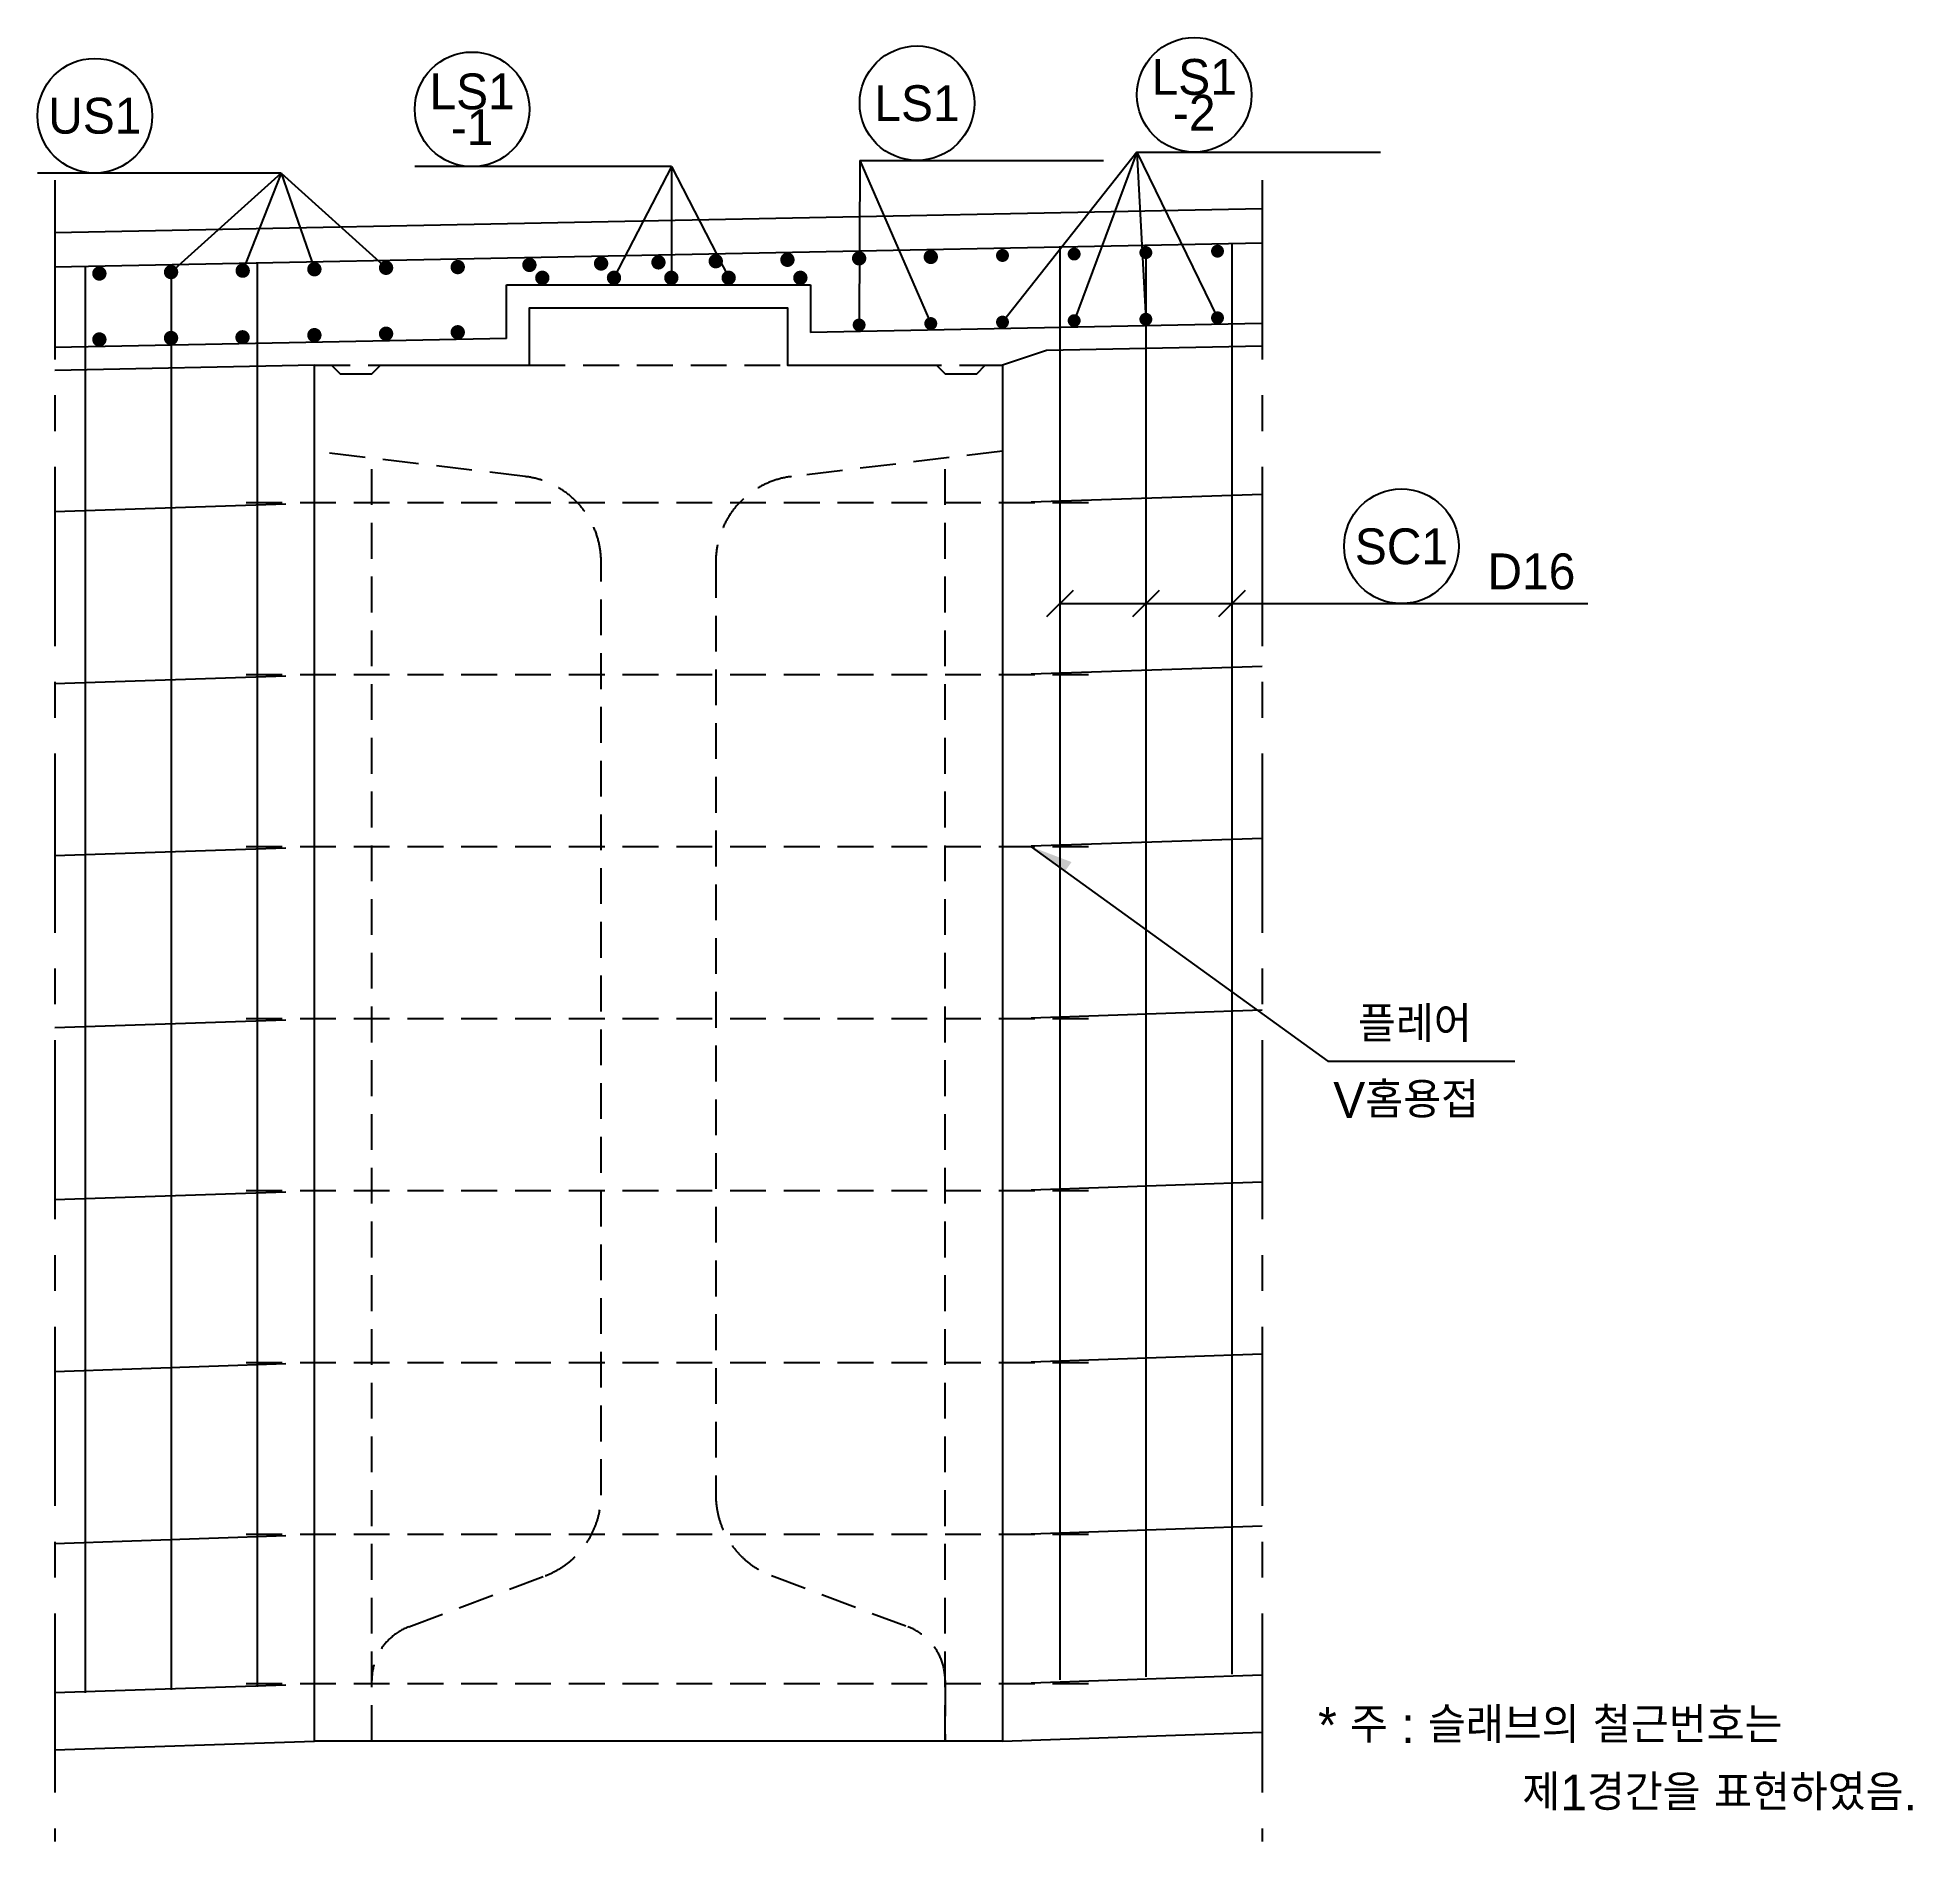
# Model space of a CAD drawing. Extents: x -2166 to 4374, y -5655 to 640.
import ezdxf
from ezdxf.enums import TextEntityAlignment as Align

# ---------------------------------------------------------------- set-up
doc = ezdxf.new("R2010")
doc.units = 0
doc.header["$LTSCALE"] = 500
doc.linetypes.add('CENTER', pattern=[2, 1.25, -0.25, 0.25, -0.25])
doc.linetypes.add('HIDDEN', pattern=[0.375, 0.25, -0.125])
doc.layers.get('0').update_dxf_attribs({"linetype": 'CONTINUOUS'})
doc.styles.add('GHS', font='djdg.shx', dxfattribs={"bigfont": 'ghs.shx'})

# ---------------------------------------------------------------- blocks, each defined once
blk = doc.blocks.new('arw1')
at = {"color": 1}
blk.add_solid([(0, 0), (2.9, 0.78), (2.9, 0)], dxfattribs=at)

msp = doc.modelspace()

# ---------------------------------------------------------------- linework, layer by layer
at = {"color": 1}
for p, q in [((701.9, 210.4), (700, -363.5)), ((701.9, 210.4), (950, -358.5)), ((701.9, 210.4), (1551.9, 210.4)), ((1668.8, 239.5), (1200, -353.5)), ((1668.8, 239.5), (1450, -348.5)), ((1668.8, 239.5), (1700, -343.5)), ((1668.8, 239.5), (1950, -338.5)), ((1668.8, 239.5), (2518.8, 239.5)), ((-1315.8, 166.6), (-2165.8, 166.6)), ((-1315.8, 166.6), (-1700, -179)), ((-1315.8, 166.6), (-1450, -174)), ((-1315.8, 166.6), (-1200, -169)), ((-1315.8, 166.6), (-950, -164)), ((45, 188.9), (-849.9, 188.9)), ((45, 188.9), (-155, -198.9)), ((45, 188.9), (45, -198.9)), ((45, 188.9), (245, -198.9)), ((1446, -1289.6), (1354, -1381.6)), ((1746, -1289.6), (1654, -1381.6)), ((2046, -1289.6), (1954, -1381.6)), ((1400, -1335.6), (2391.6, -1335.6)), ((2391.6, -1335.6), (3241.6, -1335.6)), ((1300.6, -2184), (2334.6, -2931.9)), ((2334.6, -2931.9), (2987.1, -2931.9))]:
    msp.add_line(p, q, dxfattribs=at)
at = {"color": 1, "linetype": 'CENTER'}
for p, q in [((-2105.6, 141.3), (-2105.6, -5654.6)), ((2105.6, 141.3), (2105.6, -5654.6))]:
    msp.add_line(p, q, dxfattribs=at)
at = {"color": 4}
for p, q in [((2105.6, 42.1), (-2105.6, -42.1)), ((1353.2, -452.9), (1200, -504)), ((2105.6, -437.9), (1353.2, -452.9)), ((-1200, -504), (-2105.6, -522.1)), ((1200, -5304), (2105.6, -5273.4)), ((-2105.6, -5334.6), (-1200, -5304))]:
    msp.add_line(p, q, dxfattribs=at)
at = {"color": 6}
for p, q in [((2105.6, -77.9), (-2105.6, -162.1)), ((1400, -89), (1400, -5090.5)), ((1700, -83), (1700, -5080.3)), ((2000, -77), (2000, -5070.2)), ((-2000, -157.5), (-2000, -5135.3)), ((-1700, -154), (-1700, -5125.2)), ((-1400, -148), (-1400, -5115)), ((-530, -410.6), (-530, -224)), ((-530, -224), (530, -224)), ((530, -224), (530, -389.4)), ((2104, -357.9), (530, -389.4)), ((-530, -410.6), (-2105.6, -442.1)), ((1300, -980.6), (2105.6, -953.4)), ((-2105.6, -1014.6), (-1300, -987.4)), ((1300, -1580.6), (2105.6, -1553.4)), ((-2105.6, -1614.6), (-1300, -1587.4)), ((1300, -2180.6), (2105.6, -2153.4)), ((-2105.6, -2214.6), (-1300, -2187.4)), ((-2105.6, -2814.6), (-1300, -2787.4)), ((1300, -2780.6), (2105.6, -2753.4)), ((-2105.6, -3414.6), (-1300, -3387.4)), ((1300, -3380.6), (2105.6, -3353.4)), ((-2105.6, -4014.6), (-1300, -3987.4)), ((1300, -3980.6), (2105.6, -3953.4)), ((1300, -4580.6), (2105.6, -4553.4)), ((-2105.6, -4614.6), (-1300, -4587.4)), ((1300, -5100.6), (2105.6, -5073.4)), ((-2105.6, -5134.6), (-1300, -5107.4))]:
    msp.add_line(p, q, dxfattribs=at)
at = {"color": 4, "linetype": 'HIDDEN'}
for p, q in [((-1000, -5304), (-1000, -828)), ((1000, -5304), (1000, -828))]:
    msp.add_line(p, q, dxfattribs=at)
at = {"color": 6, "linetype": 'HIDDEN'}
for p, q in [((1500, -984), (-1500, -984)), ((1500, -1584), (-1500, -1584)), ((1500, -2184), (-1500, -2184)), ((1500, -2784), (-1500, -2784)), ((1500, -3384), (-1500, -3384)), ((1500, -3984), (-1500, -3984)), ((1500, -4584), (-1500, -4584)), ((1500, -5104), (-1500, -5104))]:
    msp.add_line(p, q, dxfattribs=at)
at = {"color": 7}
for points, const_width in [([(-462.5, -154, 1), (-437.5, -154, 1)], 25), ([(-212.5, -149, 1), (-187.5, -149, 1)], 25), ([(-12.5, -145, 1), (12.5, -145, 1)], 25), ([(187.5, -141, 1), (212.5, -141, 1)], 25), ([(437.5, -136, 1), (462.5, -136, 1)], 25), ([(687.5, -131, 1), (712.5, -131, 1)], 25), ([(937.5, -126, 1), (962.5, -126, 1)], 25), ([(1188.8, -121, 1), (1211.3, -121, 1)], 22.5), ([(1438.8, -116, 1), (1461.3, -116, 1)], 22.5), ([(1688.8, -111, 1), (1711.3, -111, 1)], 22.5), ([(1938.8, -106, 1), (1961.3, -106, 1)], 22.5), ([(-1962.5, -184, 1), (-1937.5, -184, 1)], 25), ([(-1712.5, -179, 1), (-1687.5, -179, 1)], 25), ([(-1462.5, -174, 1), (-1437.5, -174, 1)], 25), ([(-1212.5, -169, 1), (-1187.5, -169, 1)], 25), ([(-962.5, -164, 1), (-937.5, -164, 1)], 25), ([(-712.5, -161.5, 1), (-687.5, -161.5, 1)], 25), ([(-417.5, -199, 1), (-392.5, -199, 1)], 25), ([(-167.5, -198.9, 1), (-142.5, -198.9, 1)], 25), ([(32.5, -198.9, 1), (57.5, -198.9, 1)], 25), ([(232.5, -198.9, 1), (257.5, -198.9, 1)], 25), ([(482.5, -199, 1), (507.5, -199, 1)], 25), ([(1438.8, -348.5, 1), (1461.3, -348.5, 1)], 22.5), ([(1688.8, -343.5, 1), (1711.3, -343.5, 1)], 22.5), ([(1938.8, -338.5, 1), (1961.3, -338.5, 1)], 22.5), ([(-1962.5, -414, 1), (-1937.5, -414, 1)], 25), ([(-1712.5, -409, 1), (-1687.5, -409, 1)], 25), ([(-1463.2, -406.5, 1), (-1438.2, -406.5, 1)], 25), ([(-1212.5, -399, 1), (-1187.5, -399, 1)], 25), ([(-962.5, -394, 1), (-937.5, -394, 1)], 25), ([(-712.5, -389, 1), (-687.5, -389, 1)], 25), ([(688.7, -363.5, 1), (711.2, -363.5, 1)], 22.5), ([(938.7, -358.5, 1), (961.2, -358.5, 1)], 22.5), ([(1188.8, -353.5, 1), (1211.3, -353.5, 1)], 22.5)]:
    msp.add_lwpolyline(points, format="xyb", close=True, dxfattribs=dict(at, const_width=const_width))
at = {"color": 4}
msp.add_lwpolyline([(-1110, -534), (-1000, -534), (-970, -504), (-450, -504), (-450, -304), (450, -304), (450, -504), (970, -504), (1000, -534), (1110, -534), (1140, -504), (1200, -504), (1200, -5304), (-1200, -5304), (-1200, -504), (-1140, -504), (-1110, -534)], dxfattribs=at)
at = {"color": 4, "linetype": 'HIDDEN'}
msp.add_lwpolyline([(-1200, -504), (1200, -504), (1200, -804), (464.3, -892.3, 0.379651), (200, -1190.2), (200, -4446.1, 0.312633), (394.7, -4727), (870.2, -4905.3, -0.312633), (1000, -5092.6), (1000, -5304), (-1000, -5304), (-1000, -5092.6, -0.312633), (-870.2, -4905.3), (-394.7, -4727, 0.312633), (-200, -4446.1), (-200, -1190.2, 0.379651), (-464.3, -892.3), (-1200, -804)], format="xyb", close=True, dxfattribs=at)
at = {"color": 1}
for centre in [(-649.9, 388.9), (901.9, 410.4), (1868.8, 439.5), (-1965.8, 366.6), (2591.6, -1135.6)]:
    msp.add_circle(centre, 200, dxfattribs=at)

# ---------------------------------------------------------------- block references
at = {"color": 7, "xscale": 49.99999999998723, "yscale": 50, "zscale": 49.99999999998545, "rotation": 324.1230933891236}
msp.add_blockref('arw1', (1300.6, -2184), dxfattribs=at)

# ---------------------------------------------------------------- texts
at = {"color": 7, "style": 'GHS'}
for p in [(1868.8, 439.5), (-649.9, 388.9)]:
    msp.add_text('LS1', height=125, dxfattribs=at).set_placement(p, align=Align.CENTER)
for s, p in [('LS1', (901.9, 410.4)), ('US1', (-1965.8, 366.6))]:
    msp.add_text(s, height=125, dxfattribs=at).set_placement(p, align=Align.MIDDLE)
for s, p in [('-2', (1868.8, 439.5)), ('-1', (-649.9, 388.9))]:
    msp.add_text(s, height=125, dxfattribs=at).set_placement(p, align=Align.TOP_CENTER)
at = {"style": 'GHS'}
msp.add_text('SC1', height=125, dxfattribs=at).set_placement((2591.6, -1135.6), align=Align.MIDDLE)
for s, p in [('D16', (2891.6, -1285.6)), ('플레어', (2439.9, -2865.1)), ('V홈용접', (2353.8, -3129.9)), ('* 주 : 슬래브의 철근번호는', (2300.9, -5310.7)), ('제1경간을 표현하였음.', (3013.3, -5546.3))]:
    msp.add_text(s, height=125, dxfattribs=at).set_placement(p)

doc.saveas('drawing.dxf')
